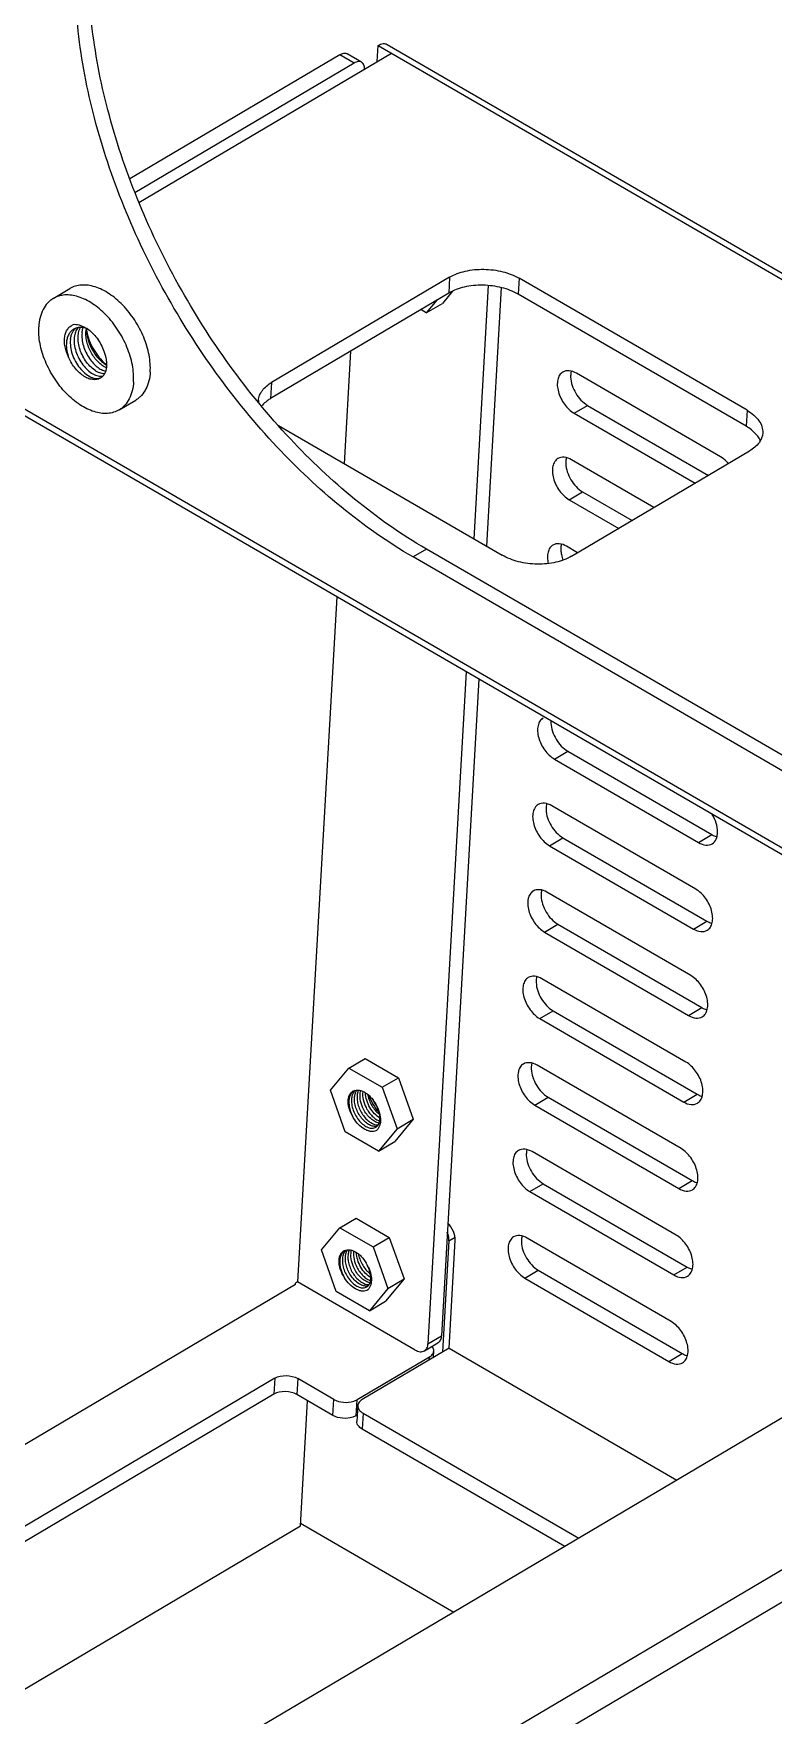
# Model space of a CAD drawing. Extents: x -425 to 6552, y -3049 to 3105.
# Drawn here: x 335.05 to 350.65, y -2076.38 to -2040.93 of the extents above; entities that cross this region are included whole.
import ezdxf

# ---------------------------------------------------------------- set-up
doc = ezdxf.new("R2010")
doc.units = 0
doc.layers.get('0').update_dxf_attribs({"linetype": 'CONTINUOUS'})

msp = doc.modelspace()

# ---------------------------------------------------------------- linework, layer by layer
at = {"color": 7, "linetype": 'CONTINUOUS'}
for p, q in [((341.504, -2041.375), (337.076, -2043.994)), ((337.269, -2044.489), (342.594, -2041.341)), ((341.808, -2041.551), (341.504, -2041.375)), ((341.965, -2041.533), (341.661, -2041.357)), ((342.296, -2041.517), (342.315, -2041.179)), ((342.315, -2041.179), (364.626, -2054.099)), ((342.504, -2041.157), (364.633, -2053.971)), ((341.808, -2041.551), (337.185, -2044.285)), ((343.803, -2046.401), (340.046, -2048.622)), ((343.822, -2046.064), (340.065, -2048.286)), ((343.884, -2046.358), (343.67, -2046.617)), ((343.822, -2046.064), (343.803, -2046.401)), ((344.636, -2046.241), (344.332, -2051.581)), ((344.906, -2046.284), (344.596, -2051.734)), ((345.286, -2046.087), (345.267, -2046.424)), ((350.094, -2048.872), (345.286, -2046.087)), ((343.329, -2046.819), (343.212, -2046.75)), ((343.553, -2046.549), (343.329, -2046.819)), ((343.329, -2046.819), (343.67, -2046.617)), ((350.075, -2049.208), (345.267, -2046.424)), ((332.356, -2047.394), (361.102, -2064.041)), ((360.974, -2064.116), (332.43, -2047.587)), ((341.734, -2047.624), (341.599, -2049.999)), ((349.533, -2049.85), (346.496, -2048.092)), ((340.065, -2048.286), (340.046, -2048.622)), ((346.448, -2048.933), (346.73, -2048.767)), ((346.73, -2048.767), (349.279, -2050.243)), ((350.094, -2048.872), (350.075, -2049.208)), ((340.209, -2049.194), (344.928, -2051.927)), ((346.448, -2048.933), (348.997, -2050.409)), ((346.392, -2051.95), (350.149, -2049.728)), ((348.131, -2050.922), (346.393, -2049.915)), ((346.345, -2050.757), (346.626, -2050.59)), ((346.626, -2050.59), (347.67, -2051.194)), ((346.345, -2050.757), (347.388, -2051.361)), ((343.331, -2051.797), (343.049, -2051.964)), ((356.462, -2059.731), (343.049, -2051.964)), ((356.744, -2059.565), (343.331, -2051.797)), ((346.521, -2051.873), (346.289, -2051.738)), ((341.439, -2052.804), (340.616, -2067.247)), ((344.172, -2054.386), (343.365, -2068.549)), ((344.436, -2054.539), (343.647, -2068.383)), ((346.033, -2056.226), (346.315, -2056.06)), ((346.033, -2056.226), (349.07, -2057.985)), ((346.315, -2056.06), (349.352, -2057.818)), ((349.014, -2058.967), (345.977, -2057.208)), ((345.929, -2058.05), (346.211, -2057.883)), ((345.929, -2058.05), (348.966, -2059.808)), ((346.211, -2057.883), (349.248, -2059.642)), ((349.07, -2057.985), (349.352, -2057.818)), ((348.91, -2060.79), (345.873, -2059.031)), ((345.825, -2059.873), (346.107, -2059.706)), ((345.825, -2059.873), (348.862, -2061.632)), ((346.107, -2059.706), (349.144, -2061.465)), ((348.966, -2059.808), (349.248, -2059.642)), ((348.806, -2062.613), (345.769, -2060.855)), ((345.721, -2061.696), (346.003, -2061.53)), ((346.003, -2061.53), (349.04, -2063.288)), ((348.862, -2061.632), (349.144, -2061.465)), ((345.721, -2061.696), (348.758, -2063.455)), ((364.204, -2062.207), (313.507, -2092.184)), ((348.702, -2064.437), (345.665, -2062.678)), ((345.617, -2063.52), (345.899, -2063.353)), ((345.899, -2063.353), (348.936, -2065.112)), ((348.758, -2063.455), (349.04, -2063.288)), ((316.006, -2093.906), (367.172, -2063.65)), ((345.617, -2063.52), (348.654, -2065.278)), ((316.572, -2094.252), (367.715, -2064.01)), ((348.598, -2066.26), (345.561, -2064.501)), ((345.513, -2065.343), (345.795, -2065.176)), ((345.795, -2065.176), (348.832, -2066.935)), ((348.654, -2065.278), (348.936, -2065.112)), ((345.513, -2065.343), (348.55, -2067.101)), ((343.807, -2066.383), (343.674, -2068.724)), ((343.807, -2066.383), (343.936, -2066.307)), ((343.809, -2068.644), (343.938, -2066.372)), ((348.494, -2068.083), (345.457, -2066.325)), ((348.55, -2067.101), (348.832, -2066.935)), ((340.567, -2067.303), (307.622, -2086.784)), ((343.096, -2068.683), (340.616, -2067.247)), ((345.41, -2067.166), (345.691, -2067)), ((345.41, -2067.166), (348.446, -2068.925)), ((345.691, -2067), (348.728, -2068.758)), ((343.365, -2068.549), (343.647, -2068.383)), ((343.809, -2068.644), (341.977, -2069.727)), ((343.288, -2068.7), (343.57, -2068.534)), ((343.479, -2068.84), (343.486, -2068.703)), ((343.809, -2068.644), (348.613, -2071.426)), ((343.394, -2068.83), (341.868, -2069.733)), ((343.391, -2068.892), (343.394, -2068.83)), ((348.446, -2068.925), (348.728, -2068.758)), ((340.133, -2069.278), (330.031, -2075.251)), ((340.133, -2069.278), (340.114, -2069.614)), ((340.621, -2069.285), (340.602, -2069.622)), ((341.38, -2069.725), (340.621, -2069.285)), ((340.114, -2069.614), (330.012, -2075.588)), ((341.361, -2070.062), (340.602, -2069.622)), ((340.675, -2072.39), (340.825, -2069.751)), ((341.361, -2070.062), (341.38, -2069.725)), ((341.849, -2070.069), (341.868, -2069.733)), ((341.874, -2070.055), (341.849, -2070.069)), ((341.885, -2069.854), (341.866, -2070.191)), ((341.996, -2070.013), (341.977, -2070.349)), ((341.996, -2070.013), (346.546, -2072.648)), ((346.249, -2072.824), (341.977, -2070.349)), ((312.023, -2089.332), (340.675, -2072.39)), ((340.678, -2072.336), (343.909, -2074.207))]:
    msp.add_line(p, q, dxfattribs=at)
at = {"color": 4, "linetype": 'CONTINUOUS'}
for p, q in [((335.461, -2046.514), (335.813, -2046.305)), ((336.85, -2048.864), (337.202, -2048.656)), ((341.698, -2062.738), (342.038, -2062.537)), ((342.038, -2062.537), (342.74, -2062.943)), ((341.309, -2063.208), (341.698, -2062.738)), ((341.698, -2062.738), (342.399, -2063.144)), ((342.399, -2063.144), (342.74, -2062.943)), ((342.74, -2062.943), (343.052, -2063.819)), ((341.621, -2064.084), (341.309, -2063.208)), ((342.399, -2063.144), (342.712, -2064.02)), ((342.322, -2064.49), (341.621, -2064.084)), ((342.712, -2064.02), (342.322, -2064.49)), ((343.052, -2063.819), (342.663, -2064.289)), ((342.712, -2064.02), (343.052, -2063.819)), ((342.322, -2064.49), (342.663, -2064.289)), ((341.506, -2066.104), (341.847, -2065.903)), ((341.847, -2065.903), (342.548, -2066.309)), ((341.117, -2066.574), (341.506, -2066.104)), ((341.506, -2066.104), (342.207, -2066.51)), ((341.429, -2067.45), (341.117, -2066.574)), ((342.207, -2066.51), (342.548, -2066.309)), ((342.207, -2066.51), (342.52, -2067.386)), ((342.548, -2066.309), (342.86, -2067.185)), ((340.567, -2067.303), (340.569, -2067.275)), ((340.616, -2067.247), (340.569, -2067.275)), ((342.86, -2067.185), (342.471, -2067.655)), ((342.52, -2067.386), (342.86, -2067.185)), ((342.131, -2067.856), (341.429, -2067.45)), ((342.52, -2067.386), (342.131, -2067.856)), ((342.131, -2067.856), (342.471, -2067.655))]:
    msp.add_line(p, q, dxfattribs=at)
for centre, radius, start, end in [((336.024, -2047.39), 0.263, 110.0638, 120.5666), ((336.663, -2047.243), 0.515, 169.1107, 173.8375), ((336.814, -2047.161), 0.654, 178.7516, 180.16), ((337.106, -2047.035), 0.954, 187.687, 190.6262), ((336.855, -2047.16), 0.695, 180.1727, 184.2545), ((336.393, -2048.009), 0.191, 288.4062, 294.7977), ((336.341, -2048.003), 0.222, 300.6041, 306.2494), ((336.879, -2047.405), 0.591, 236.9712, 240.3036), ((337.218, -2047.133), 1.004, 229.2838, 231.0319), ((341.868, -2063.374), 0.17, 114.75, 120.5872), ((341.915, -2063.381), 0.2, 126.1047, 130.9152), ((342.385, -2063.284), 0.4, 171.9934, 174.0106), ((343.273, -2062.867), 1.201, 206.4073, 207.1846), ((343.279, -2062.864), 1.207, 207.1744, 215.185), ((342.677, -2063.263), 0.56, 228.6462, 233.5365), ((342.685, -2063.296), 0.541, 225.7092, 231.0614), ((341.676, -2066.74), 0.17, 114.75, 120.5872), ((341.723, -2066.747), 0.2, 126.1047, 130.9152), ((342.193, -2066.65), 0.4, 171.9934, 174.0106), ((342.485, -2066.629), 0.56, 228.6462, 233.5365), ((342.493, -2066.662), 0.541, 225.7092, 231.0614)]:
    msp.add_arc(centre, radius, start, end, dxfattribs=at)
at = {"color": 7, "linetype": 'CONTINUOUS'}
for centre, radius, start, end in [((340.144, -2048.686), 0.355, 176.784, 182.9923), ((340.452, -2049.312), 0.8, 120.5211, 126.5921), ((346.446, -2055.446), 0.488, 177.0489, 182.1054)]:
    msp.add_arc(centre, radius, start, end, dxfattribs=at)
for points, knots in [([(343.049, -2051.964), (341.984, -2051.347), (339.984, -2049.668), (338.075, -2047.011), (336.919, -2044.602), (336.298, -2042.751), (335.948, -2040.929), (335.904, -2039.727), (335.936, -2039.152)], [0, 0, 0, 0, 0.241646, 0.504562, 0.636771, 0.76516, 0.886947, 1, 1, 1, 1]), ([(343.331, -2051.797), (342.266, -2051.181), (340.266, -2049.501), (338.356, -2046.844), (337.201, -2044.436), (336.58, -2042.584), (336.23, -2040.762), (336.185, -2039.561), (336.218, -2038.986)], [0, 0, 0, 0, 0.241646, 0.504562, 0.636771, 0.76516, 0.886947, 1, 1, 1, 1]), ([(341.504, -2041.375), (341.53, -2041.36), (341.582, -2041.337), (341.64, -2041.345), (341.661, -2041.357)], [0, 0, 0, 0, 0.557656, 1, 1, 1, 1]), ([(342.315, -2041.179), (342.347, -2041.161), (342.409, -2041.133), (342.479, -2041.143), (342.504, -2041.157)], [0, 0, 0, 0, 0.557656, 1, 1, 1, 1]), ([(341.965, -2041.533), (341.944, -2041.521), (341.886, -2041.513), (341.834, -2041.536), (341.808, -2041.551)], [0, 0, 0, 0, 0.442344, 1, 1, 1, 1]), ([(342.027, -2041.676), (342.027, -2041.646), (342.021, -2041.591), (341.986, -2041.545), (341.965, -2041.533)], [0, 0, 0, 0, 0.557007, 1, 1, 1, 1]), ([(343.822, -2046.064), (343.923, -2046.005), (344.161, -2045.92), (344.545, -2045.884), (344.934, -2045.933), (345.179, -2046.026), (345.286, -2046.087)], [0, 0, 0, 0, 0.231008, 0.491178, 0.756152, 1, 1, 1, 1]), ([(345.267, -2046.424), (345.16, -2046.362), (344.915, -2046.27), (344.526, -2046.221), (344.142, -2046.256), (343.904, -2046.341), (343.803, -2046.401)], [0, 0, 0, 0, 0.243848, 0.508822, 0.768992, 1, 1, 1, 1]), ([(346.209, -2048.066), (346.182, -2048.082), (346.133, -2048.13), (346.095, -2048.232), (346.088, -2048.353), (346.121, -2048.534), (346.228, -2048.749), (346.368, -2048.887), (346.448, -2048.933)], [0, 0, 0, 0, 0.090977, 0.192642, 0.310053, 0.442358, 0.729305, 1, 1, 1, 1]), ([(346.496, -2048.092), (346.449, -2048.064), (346.353, -2048.026), (346.248, -2048.043), (346.209, -2048.066)], [0, 0, 0, 0, 0.547175, 1, 1, 1, 1]), ([(346.387, -2048.047), (346.384, -2048.056), (346.375, -2048.097), (346.373, -2048.139), (346.374, -2048.171)], [0, 0, 0, 0, 0.23655, 1, 1, 1, 1]), ([(346.374, -2048.171), (346.378, -2048.29), (346.461, -2048.523), (346.628, -2048.707), (346.73, -2048.767)], [0, 0, 0, 0, 0.500898, 1, 1, 1, 1]), ([(339.789, -2048.667), (339.791, -2048.628), (339.803, -2048.576), (339.825, -2048.528), (339.831, -2048.516)], [0, 0, 0, 0, 0.742784, 1, 1, 1, 1]), ([(339.831, -2048.516), (339.843, -2048.494), (339.902, -2048.401), (339.992, -2048.329), (340.065, -2048.286)], [0, 0, 0, 0, 0.228161, 1, 1, 1, 1]), ([(339.975, -2048.669), (339.964, -2048.678), (339.92, -2048.713), (339.881, -2048.752), (339.856, -2048.785)], [0, 0, 0, 0, 0.262402, 1, 1, 1, 1]), ([(350.094, -2048.872), (350.145, -2048.902), (350.238, -2048.966), (350.348, -2049.083), (350.415, -2049.212), (350.427, -2049.304), (350.425, -2049.347)], [0, 0, 0, 0, 0.292667, 0.553482, 0.785376, 1, 1, 1, 1]), ([(350.218, -2049.31), (350.208, -2049.301), (350.162, -2049.263), (350.113, -2049.231), (350.075, -2049.208)], [0, 0, 0, 0, 0.240496, 1, 1, 1, 1]), ([(350.425, -2049.347), (350.421, -2049.421), (350.355, -2049.58), (350.224, -2049.683), (350.149, -2049.728)], [0, 0, 0, 0, 0.456126, 1, 1, 1, 1]), ([(350.374, -2049.514), (350.366, -2049.496), (350.327, -2049.419), (350.268, -2049.353), (350.218, -2049.31)], [0, 0, 0, 0, 0.232329, 1, 1, 1, 1]), ([(346.105, -2049.89), (346.078, -2049.905), (346.029, -2049.954), (345.991, -2050.055), (345.984, -2050.176), (346.017, -2050.358), (346.124, -2050.573), (346.265, -2050.71), (346.345, -2050.757)], [0, 0, 0, 0, 0.090977, 0.192642, 0.310053, 0.442358, 0.729305, 1, 1, 1, 1]), ([(346.393, -2049.915), (346.345, -2049.888), (346.25, -2049.849), (346.144, -2049.867), (346.105, -2049.89)], [0, 0, 0, 0, 0.547175, 1, 1, 1, 1]), ([(346.283, -2049.87), (346.281, -2049.88), (346.271, -2049.92), (346.269, -2049.963), (346.27, -2049.994)], [0, 0, 0, 0, 0.23655, 1, 1, 1, 1]), ([(349.7, -2049.993), (349.688, -2049.978), (349.638, -2049.924), (349.58, -2049.878), (349.533, -2049.85)], [0, 0, 0, 0, 0.26312, 1, 1, 1, 1]), ([(346.27, -2049.994), (346.275, -2050.113), (346.357, -2050.347), (346.524, -2050.531), (346.626, -2050.59)], [0, 0, 0, 0, 0.500898, 1, 1, 1, 1]), ([(346.001, -2051.713), (345.975, -2051.728), (345.929, -2051.773), (345.89, -2051.868), (345.88, -2051.981), (345.891, -2052.062), (345.901, -2052.103)], [0, 0, 0, 0, 0.207731, 0.438008, 0.7023, 1, 1, 1, 1]), ([(346.289, -2051.738), (346.241, -2051.711), (346.146, -2051.672), (346.04, -2051.69), (346.001, -2051.713)], [0, 0, 0, 0, 0.547175, 1, 1, 1, 1]), ([(346.179, -2051.693), (346.177, -2051.703), (346.168, -2051.744), (346.165, -2051.786), (346.166, -2051.818)], [0, 0, 0, 0, 0.23655, 1, 1, 1, 1]), ([(346.392, -2051.95), (346.291, -2052.009), (346.053, -2052.094), (345.669, -2052.13), (345.28, -2052.081), (345.035, -2051.988), (344.928, -2051.927)], [0, 0, 0, 0, 0.231008, 0.491178, 0.756152, 1, 1, 1, 1]), ([(345.793, -2055.359), (345.766, -2055.375), (345.718, -2055.424), (345.679, -2055.525), (345.673, -2055.646), (345.705, -2055.828), (345.813, -2056.042), (345.953, -2056.18), (346.033, -2056.226)], [0, 0, 0, 0, 0.090977, 0.192642, 0.310053, 0.442358, 0.729305, 1, 1, 1, 1]), ([(345.959, -2055.464), (345.963, -2055.583), (346.046, -2055.817), (346.212, -2056), (346.315, -2056.06)], [0, 0, 0, 0, 0.500898, 1, 1, 1, 1]), ([(345.689, -2057.183), (345.662, -2057.199), (345.614, -2057.247), (345.575, -2057.348), (345.569, -2057.469), (345.601, -2057.651), (345.709, -2057.866), (345.849, -2058.003), (345.929, -2058.05)], [0, 0, 0, 0, 0.090977, 0.192642, 0.310053, 0.442358, 0.729305, 1, 1, 1, 1]), ([(345.977, -2057.208), (345.93, -2057.181), (345.834, -2057.142), (345.728, -2057.16), (345.689, -2057.183)], [0, 0, 0, 0, 0.547175, 1, 1, 1, 1]), ([(345.868, -2057.163), (345.865, -2057.173), (345.856, -2057.214), (345.854, -2057.256), (345.855, -2057.288)], [0, 0, 0, 0, 0.23655, 1, 1, 1, 1]), ([(345.855, -2057.288), (345.859, -2057.406), (345.942, -2057.64), (346.108, -2057.824), (346.211, -2057.883)], [0, 0, 0, 0, 0.500898, 1, 1, 1, 1]), ([(349.358, -2058.011), (349.395, -2057.988), (349.459, -2057.909), (349.483, -2057.749), (349.451, -2057.568), (349.396, -2057.449), (349.361, -2057.391)], [0, 0, 0, 0, 0.192799, 0.423511, 0.698541, 1, 1, 1, 1]), ([(349.07, -2057.985), (349.117, -2058.012), (349.213, -2058.051), (349.319, -2058.033), (349.358, -2058.011)], [0, 0, 0, 0, 0.547175, 1, 1, 1, 1]), ([(349.352, -2057.818), (349.361, -2057.824), (349.395, -2057.842), (349.433, -2057.857), (349.461, -2057.864)], [0, 0, 0, 0, 0.262756, 1, 1, 1, 1]), ([(345.585, -2059.006), (345.558, -2059.022), (345.51, -2059.07), (345.472, -2059.171), (345.465, -2059.292), (345.497, -2059.474), (345.605, -2059.689), (345.745, -2059.827), (345.825, -2059.873)], [0, 0, 0, 0, 0.090977, 0.192642, 0.310053, 0.442358, 0.729305, 1, 1, 1, 1]), ([(345.873, -2059.031), (345.826, -2059.004), (345.73, -2058.965), (345.624, -2058.983), (345.585, -2059.006)], [0, 0, 0, 0, 0.547175, 1, 1, 1, 1]), ([(345.764, -2058.987), (345.761, -2058.996), (345.752, -2059.037), (345.75, -2059.079), (345.751, -2059.111)], [0, 0, 0, 0, 0.23655, 1, 1, 1, 1]), ([(345.751, -2059.111), (345.755, -2059.23), (345.838, -2059.463), (346.004, -2059.647), (346.107, -2059.706)], [0, 0, 0, 0, 0.500898, 1, 1, 1, 1]), ([(349.254, -2059.834), (349.28, -2059.818), (349.329, -2059.77), (349.367, -2059.669), (349.374, -2059.547), (349.341, -2059.366), (349.234, -2059.151), (349.094, -2059.013), (349.014, -2058.967)], [0, 0, 0, 0, 0.090977, 0.192642, 0.310053, 0.442358, 0.729305, 1, 1, 1, 1]), ([(348.966, -2059.808), (349.013, -2059.836), (349.109, -2059.875), (349.215, -2059.857), (349.254, -2059.834)], [0, 0, 0, 0, 0.547175, 1, 1, 1, 1]), ([(349.248, -2059.642), (349.257, -2059.647), (349.291, -2059.666), (349.329, -2059.68), (349.357, -2059.687)], [0, 0, 0, 0, 0.262756, 1, 1, 1, 1]), ([(345.481, -2060.829), (345.455, -2060.845), (345.406, -2060.893), (345.368, -2060.995), (345.361, -2061.116), (345.394, -2061.297), (345.501, -2061.512), (345.641, -2061.65), (345.721, -2061.696)], [0, 0, 0, 0, 0.090977, 0.192642, 0.310053, 0.442358, 0.729305, 1, 1, 1, 1]), ([(345.769, -2060.855), (345.722, -2060.827), (345.626, -2060.789), (345.52, -2060.806), (345.481, -2060.829)], [0, 0, 0, 0, 0.547175, 1, 1, 1, 1]), ([(345.66, -2060.81), (345.657, -2060.819), (345.648, -2060.86), (345.646, -2060.902), (345.647, -2060.934)], [0, 0, 0, 0, 0.23655, 1, 1, 1, 1]), ([(345.647, -2060.934), (345.651, -2061.053), (345.734, -2061.286), (345.9, -2061.47), (346.003, -2061.53)], [0, 0, 0, 0, 0.500898, 1, 1, 1, 1]), ([(349.15, -2061.657), (349.177, -2061.641), (349.225, -2061.593), (349.263, -2061.492), (349.27, -2061.371), (349.238, -2061.189), (349.13, -2060.974), (348.99, -2060.836), (348.91, -2060.79)], [0, 0, 0, 0, 0.090977, 0.192642, 0.310053, 0.442358, 0.729305, 1, 1, 1, 1]), ([(348.862, -2061.632), (348.909, -2061.659), (349.005, -2061.698), (349.111, -2061.68), (349.15, -2061.657)], [0, 0, 0, 0, 0.547175, 1, 1, 1, 1]), ([(349.144, -2061.465), (349.153, -2061.47), (349.188, -2061.489), (349.225, -2061.503), (349.253, -2061.51)], [0, 0, 0, 0, 0.262756, 1, 1, 1, 1]), ([(345.377, -2062.653), (345.351, -2062.668), (345.302, -2062.717), (345.264, -2062.818), (345.257, -2062.939), (345.29, -2063.121), (345.397, -2063.336), (345.537, -2063.473), (345.617, -2063.52)], [0, 0, 0, 0, 0.090977, 0.192642, 0.310053, 0.442358, 0.729305, 1, 1, 1, 1]), ([(345.665, -2062.678), (345.618, -2062.651), (345.522, -2062.612), (345.416, -2062.63), (345.377, -2062.653)], [0, 0, 0, 0, 0.547175, 1, 1, 1, 1]), ([(345.556, -2062.633), (345.553, -2062.643), (345.544, -2062.683), (345.542, -2062.726), (345.543, -2062.757)], [0, 0, 0, 0, 0.23655, 1, 1, 1, 1]), ([(349.046, -2063.48), (349.073, -2063.465), (349.121, -2063.416), (349.16, -2063.315), (349.166, -2063.194), (349.134, -2063.012), (349.026, -2062.797), (348.886, -2062.66), (348.806, -2062.613)], [0, 0, 0, 0, 0.090977, 0.192642, 0.310053, 0.442358, 0.729305, 1, 1, 1, 1]), ([(345.543, -2062.757), (345.547, -2062.876), (345.63, -2063.11), (345.796, -2063.294), (345.899, -2063.353)], [0, 0, 0, 0, 0.500898, 1, 1, 1, 1]), ([(349.04, -2063.288), (349.049, -2063.293), (349.084, -2063.312), (349.121, -2063.327), (349.149, -2063.334)], [0, 0, 0, 0, 0.262756, 1, 1, 1, 1]), ([(348.758, -2063.455), (348.805, -2063.482), (348.901, -2063.521), (349.007, -2063.503), (349.046, -2063.48)], [0, 0, 0, 0, 0.547175, 1, 1, 1, 1]), ([(345.274, -2064.476), (345.247, -2064.492), (345.198, -2064.54), (345.16, -2064.641), (345.153, -2064.762), (345.186, -2064.944), (345.293, -2065.159), (345.433, -2065.297), (345.513, -2065.343)], [0, 0, 0, 0, 0.090977, 0.192642, 0.310053, 0.442358, 0.729305, 1, 1, 1, 1]), ([(345.561, -2064.501), (345.514, -2064.474), (345.418, -2064.435), (345.312, -2064.453), (345.274, -2064.476)], [0, 0, 0, 0, 0.547175, 1, 1, 1, 1]), ([(345.452, -2064.456), (345.449, -2064.466), (345.44, -2064.507), (345.438, -2064.549), (345.439, -2064.581)], [0, 0, 0, 0, 0.23655, 1, 1, 1, 1]), ([(348.942, -2065.304), (348.969, -2065.288), (349.017, -2065.24), (349.056, -2065.138), (349.062, -2065.017), (349.03, -2064.836), (348.922, -2064.621), (348.782, -2064.483), (348.702, -2064.437)], [0, 0, 0, 0, 0.090977, 0.192642, 0.310053, 0.442358, 0.729305, 1, 1, 1, 1]), ([(345.439, -2064.581), (345.443, -2064.7), (345.526, -2064.933), (345.693, -2065.117), (345.795, -2065.176)], [0, 0, 0, 0, 0.500898, 1, 1, 1, 1]), ([(348.936, -2065.112), (348.945, -2065.117), (348.98, -2065.135), (349.017, -2065.15), (349.045, -2065.157)], [0, 0, 0, 0, 0.262756, 1, 1, 1, 1]), ([(348.654, -2065.278), (348.701, -2065.306), (348.797, -2065.344), (348.903, -2065.327), (348.942, -2065.304)], [0, 0, 0, 0, 0.547175, 1, 1, 1, 1]), ([(343.807, -2066.383), (343.808, -2066.369), (343.807, -2066.306), (343.79, -2066.243), (343.772, -2066.199)], [0, 0, 0, 0, 0.23082, 1, 1, 1, 1]), ([(343.938, -2066.372), (343.942, -2066.308), (343.909, -2066.171), (343.832, -2066.057), (343.782, -2066.008)], [0, 0, 0, 0, 0.480011, 1, 1, 1, 1]), ([(348.838, -2067.127), (348.865, -2067.111), (348.913, -2067.063), (348.952, -2066.962), (348.959, -2066.84), (348.926, -2066.659), (348.818, -2066.444), (348.678, -2066.306), (348.598, -2066.26)], [0, 0, 0, 0, 0.090977, 0.192642, 0.310053, 0.442358, 0.729305, 1, 1, 1, 1]), ([(345.17, -2066.299), (345.143, -2066.315), (345.094, -2066.363), (345.056, -2066.464), (345.049, -2066.586), (345.082, -2066.767), (345.189, -2066.982), (345.33, -2067.12), (345.41, -2067.166)], [0, 0, 0, 0, 0.090977, 0.192642, 0.310053, 0.442358, 0.729305, 1, 1, 1, 1]), ([(345.457, -2066.325), (345.41, -2066.297), (345.315, -2066.258), (345.209, -2066.276), (345.17, -2066.299)], [0, 0, 0, 0, 0.547175, 1, 1, 1, 1]), ([(345.348, -2066.28), (345.345, -2066.289), (345.336, -2066.33), (345.334, -2066.372), (345.335, -2066.404)], [0, 0, 0, 0, 0.23655, 1, 1, 1, 1]), ([(345.335, -2066.404), (345.339, -2066.523), (345.422, -2066.756), (345.589, -2066.94), (345.691, -2067)], [0, 0, 0, 0, 0.500898, 1, 1, 1, 1]), ([(348.832, -2066.935), (348.841, -2066.94), (348.876, -2066.959), (348.913, -2066.973), (348.941, -2066.98)], [0, 0, 0, 0, 0.262756, 1, 1, 1, 1]), ([(348.55, -2067.101), (348.598, -2067.129), (348.693, -2067.168), (348.799, -2067.15), (348.838, -2067.127)], [0, 0, 0, 0, 0.547175, 1, 1, 1, 1]), ([(343.647, -2068.383), (343.645, -2068.414), (343.633, -2068.473), (343.593, -2068.52), (343.57, -2068.534)], [0, 0, 0, 0, 0.54048, 1, 1, 1, 1]), ([(348.734, -2068.95), (348.761, -2068.934), (348.81, -2068.886), (348.848, -2068.785), (348.855, -2068.664), (348.822, -2068.482), (348.714, -2068.267), (348.574, -2068.13), (348.494, -2068.083)], [0, 0, 0, 0, 0.090977, 0.192642, 0.310053, 0.442358, 0.729305, 1, 1, 1, 1]), ([(343.096, -2068.683), (343.128, -2068.702), (343.191, -2068.728), (343.262, -2068.716), (343.288, -2068.7)], [0, 0, 0, 0, 0.547171, 1, 1, 1, 1]), ([(343.288, -2068.7), (343.311, -2068.687), (343.351, -2068.64), (343.363, -2068.581), (343.365, -2068.549)], [0, 0, 0, 0, 0.45952, 1, 1, 1, 1]), ([(343.394, -2068.83), (343.42, -2068.815), (343.463, -2068.781), (343.485, -2068.728), (343.486, -2068.703)], [0, 0, 0, 0, 0.543684, 1, 1, 1, 1]), ([(343.486, -2068.703), (343.487, -2068.696), (343.485, -2068.663), (343.47, -2068.631), (343.455, -2068.611)], [0, 0, 0, 0, 0.237681, 1, 1, 1, 1]), ([(348.446, -2068.925), (348.494, -2068.952), (348.589, -2068.991), (348.695, -2068.973), (348.734, -2068.95)], [0, 0, 0, 0, 0.547175, 1, 1, 1, 1]), ([(348.728, -2068.758), (348.737, -2068.763), (348.772, -2068.782), (348.809, -2068.796), (348.837, -2068.803)], [0, 0, 0, 0, 0.262756, 1, 1, 1, 1]), ([(340.133, -2069.278), (340.204, -2069.236), (340.377, -2069.206), (340.547, -2069.243), (340.621, -2069.285)], [0, 0, 0, 0, 0.490875, 1, 1, 1, 1]), ([(340.602, -2069.622), (340.528, -2069.579), (340.358, -2069.542), (340.185, -2069.573), (340.114, -2069.614)], [0, 0, 0, 0, 0.509125, 1, 1, 1, 1]), ([(341.38, -2069.725), (341.441, -2069.76), (341.583, -2069.798), (341.729, -2069.786), (341.798, -2069.764)], [0, 0, 0, 0, 0.493331, 1, 1, 1, 1]), ([(341.977, -2069.727), (341.952, -2069.742), (341.909, -2069.777), (341.887, -2069.83), (341.885, -2069.854)], [0, 0, 0, 0, 0.543684, 1, 1, 1, 1]), ([(341.779, -2070.101), (341.71, -2070.123), (341.564, -2070.135), (341.422, -2070.097), (341.361, -2070.062)], [0, 0, 0, 0, 0.506669, 1, 1, 1, 1]), ([(341.885, -2069.854), (341.884, -2069.884), (341.909, -2069.952), (341.964, -2069.994), (341.996, -2070.013)], [0, 0, 0, 0, 0.444432, 1, 1, 1, 1]), ([(341.977, -2070.349), (341.944, -2070.331), (341.89, -2070.289), (341.865, -2070.221), (341.866, -2070.191)], [0, 0, 0, 0, 0.555568, 1, 1, 1, 1])]:
    msp.add_open_spline(points, degree=3, knots=knots, dxfattribs=at)
at = {"color": 4, "linetype": 'CONTINUOUS'}
for points, knots in [([(337.507, -2048.059), (337.51, -2048.002), (337.509, -2047.883), (337.484, -2047.702), (337.438, -2047.517), (337.348, -2047.266), (337.19, -2046.967), (336.982, -2046.703), (336.792, -2046.525), (336.646, -2046.415), (336.496, -2046.328), (336.347, -2046.267), (336.2, -2046.233), (336.059, -2046.227), (335.928, -2046.25), (335.849, -2046.284), (335.813, -2046.305)], [0, 0, 0, 0, 0.061254, 0.126328, 0.194631, 0.265379, 0.410317, 0.553361, 0.621836, 0.687124, 0.74862, 0.805972, 0.859159, 0.908576, 0.955086, 1, 1, 1, 1]), ([(335.461, -2046.514), (335.438, -2046.527), (335.395, -2046.557), (335.317, -2046.631), (335.238, -2046.749), (335.177, -2046.92), (335.159, -2047.045), (335.156, -2047.11)], [0, 0, 0, 0, 0.111687, 0.22493, 0.46112, 0.717994, 1, 1, 1, 1]), ([(337.155, -2048.268), (337.158, -2048.21), (337.157, -2048.092), (337.132, -2047.911), (337.085, -2047.725), (336.995, -2047.474), (336.837, -2047.175), (336.629, -2046.911), (336.44, -2046.734), (336.294, -2046.623), (336.144, -2046.537), (335.994, -2046.475), (335.848, -2046.441), (335.707, -2046.435), (335.576, -2046.458), (335.497, -2046.492), (335.461, -2046.514)], [0, 0, 0, 0, 0.061254, 0.126328, 0.194631, 0.265379, 0.410317, 0.553361, 0.621836, 0.687124, 0.74862, 0.805972, 0.859159, 0.908576, 0.955086, 1, 1, 1, 1]), ([(336.85, -2048.864), (336.814, -2048.885), (336.735, -2048.92), (336.603, -2048.942), (336.463, -2048.936), (336.316, -2048.902), (336.167, -2048.841), (336.017, -2048.754), (335.871, -2048.644), (335.681, -2048.466), (335.473, -2048.202), (335.315, -2047.903), (335.225, -2047.653), (335.179, -2047.467), (335.154, -2047.286), (335.152, -2047.167), (335.156, -2047.11)], [0, 0, 0, 0, 0.044914, 0.091424, 0.140841, 0.194028, 0.25138, 0.312876, 0.378164, 0.446639, 0.589683, 0.734621, 0.805369, 0.873672, 0.938746, 1, 1, 1, 1]), ([(335.777, -2047.732), (335.76, -2047.695), (335.73, -2047.621), (335.703, -2047.508), (335.694, -2047.4), (335.703, -2047.301), (335.73, -2047.213), (335.774, -2047.141), (335.833, -2047.088), (335.881, -2047.066), (335.905, -2047.059)], [0, 0, 0, 0, 0.157954, 0.308637, 0.449049, 0.577491, 0.693934, 0.800321, 0.900581, 1, 1, 1, 1]), ([(335.905, -2047.059), (335.95, -2047.059), (336.019, -2047.072), (336.107, -2047.11), (336.151, -2047.136), (336.173, -2047.15)], [0, 0, 0, 0, 0.465181, 0.723904, 1, 1, 1, 1]), ([(335.74, -2047.431), (335.735, -2047.479), (335.737, -2047.582), (335.76, -2047.682), (335.777, -2047.732)], [0, 0, 0, 0, 0.479841, 1, 1, 1, 1]), ([(335.89, -2047.163), (335.87, -2047.175), (335.83, -2047.207), (335.785, -2047.27), (335.754, -2047.346), (335.743, -2047.402), (335.74, -2047.431)], [0, 0, 0, 0, 0.228689, 0.467217, 0.723015, 1, 1, 1, 1]), ([(335.823, -2047.382), (335.818, -2047.431), (335.82, -2047.535), (335.857, -2047.691), (335.923, -2047.842), (336.013, -2047.978), (336.119, -2048.089), (336.217, -2048.156), (336.296, -2048.188), (336.351, -2048.201), (336.404, -2048.202), (336.438, -2048.196), (336.453, -2048.19)], [0, 0, 0, 0, 0.128982, 0.268874, 0.413886, 0.556935, 0.690961, 0.810266, 0.863532, 0.912492, 0.957657, 1, 1, 1, 1]), ([(335.823, -2047.382), (335.826, -2047.357), (335.834, -2047.31), (335.857, -2047.245), (335.89, -2047.188), (335.918, -2047.156), (335.934, -2047.142)], [0, 0, 0, 0, 0.273831, 0.530102, 0.770786, 1, 1, 1, 1]), ([(335.904, -2047.334), (335.899, -2047.381), (335.901, -2047.482), (335.935, -2047.632), (335.997, -2047.779), (336.081, -2047.913), (336.182, -2048.024), (336.276, -2048.094), (336.353, -2048.131), (336.407, -2048.148), (336.459, -2048.154), (336.493, -2048.152), (336.509, -2048.149)], [0, 0, 0, 0, 0.127295, 0.265168, 0.408364, 0.550393, 0.684663, 0.805639, 0.860139, 0.91044, 0.956832, 1, 1, 1, 1]), ([(335.982, -2047.13), (335.96, -2047.157), (335.924, -2047.223), (335.908, -2047.295), (335.904, -2047.334)], [0, 0, 0, 0, 0.474102, 1, 1, 1, 1]), ([(336.173, -2047.15), (336.132, -2047.136), (336.07, -2047.122), (335.989, -2047.126), (335.952, -2047.136), (335.934, -2047.142)], [0, 0, 0, 0, 0.526136, 0.768146, 1, 1, 1, 1]), ([(336.143, -2047.826), (336.115, -2047.785), (336.065, -2047.699), (336.012, -2047.561), (335.984, -2047.421), (335.982, -2047.329), (335.987, -2047.285)], [0, 0, 0, 0, 0.260192, 0.519898, 0.769149, 1, 1, 1, 1]), ([(335.987, -2047.285), (335.989, -2047.27), (335.997, -2047.215), (336.015, -2047.161), (336.035, -2047.125)], [0, 0, 0, 0, 0.265416, 1, 1, 1, 1]), ([(336.069, -2047.237), (336.064, -2047.28), (336.065, -2047.373), (336.094, -2047.513), (336.147, -2047.651), (336.196, -2047.737), (336.224, -2047.778)], [0, 0, 0, 0, 0.230851, 0.480102, 0.739808, 1, 1, 1, 1]), ([(336.069, -2047.237), (336.07, -2047.227), (336.074, -2047.191), (336.083, -2047.155), (336.093, -2047.13)], [0, 0, 0, 0, 0.259441, 1, 1, 1, 1]), ([(336.582, -2047.976), (336.551, -2047.962), (336.489, -2047.925), (336.404, -2047.852), (336.326, -2047.76), (336.258, -2047.655), (336.204, -2047.54), (336.166, -2047.421), (336.147, -2047.303), (336.148, -2047.225), (336.152, -2047.187)], [0, 0, 0, 0, 0.10733, 0.226107, 0.353832, 0.487093, 0.622016, 0.754697, 0.881599, 1, 1, 1, 1]), ([(336.162, -2047.212), (336.167, -2047.279), (336.196, -2047.415), (336.281, -2047.607), (336.383, -2047.75), (336.479, -2047.844), (336.531, -2047.883), (336.557, -2047.9)], [0, 0, 0, 0, 0.246188, 0.506735, 0.763898, 0.885635, 1, 1, 1, 1]), ([(336.168, -2047.211), (336.18, -2047.275), (336.217, -2047.404), (336.304, -2047.586), (336.42, -2047.754), (336.513, -2047.851), (336.563, -2047.894)], [0, 0, 0, 0, 0.243852, 0.498754, 0.754304, 1, 1, 1, 1]), ([(336.173, -2047.15), (336.212, -2047.177), (336.289, -2047.239), (336.388, -2047.353), (336.47, -2047.484), (336.511, -2047.579), (336.527, -2047.628)], [0, 0, 0, 0, 0.235789, 0.487143, 0.745357, 1, 1, 1, 1]), ([(336.454, -2048.195), (336.442, -2048.202), (336.417, -2048.214), (336.361, -2048.228), (336.281, -2048.227), (336.183, -2048.198), (336.085, -2048.142), (335.99, -2048.064), (335.904, -2047.966), (335.831, -2047.855), (335.793, -2047.774), (335.777, -2047.732)], [0, 0, 0, 0, 0.045642, 0.092252, 0.191343, 0.30221, 0.426082, 0.56152, 0.705281, 0.853032, 1, 1, 1, 1]), ([(336.541, -2048.104), (336.507, -2048.103), (336.454, -2048.09), (336.387, -2048.059), (336.316, -2048.015), (336.229, -2047.939), (336.171, -2047.867), (336.143, -2047.826)], [0, 0, 0, 0, 0.203818, 0.318305, 0.441116, 0.709017, 1, 1, 1, 1]), ([(336.224, -2047.778), (336.248, -2047.813), (336.298, -2047.876), (336.383, -2047.957), (336.472, -2048.015), (336.535, -2048.04), (336.566, -2048.048)], [0, 0, 0, 0, 0.282344, 0.546816, 0.787125, 1, 1, 1, 1]), ([(336.527, -2047.628), (336.549, -2047.683), (336.575, -2047.767), (336.588, -2047.879), (336.586, -2047.956), (336.574, -2048.027), (336.551, -2048.09), (336.518, -2048.143), (336.488, -2048.171), (336.473, -2048.182)], [0, 0, 0, 0, 0.298528, 0.437455, 0.567398, 0.687731, 0.798771, 0.90197, 1, 1, 1, 1]), ([(337.507, -2048.059), (337.503, -2048.125), (337.486, -2048.249), (337.425, -2048.42), (337.346, -2048.538), (337.268, -2048.612), (337.225, -2048.642), (337.202, -2048.656)], [0, 0, 0, 0, 0.282006, 0.53888, 0.77507, 0.888313, 1, 1, 1, 1]), ([(337.155, -2048.268), (337.151, -2048.333), (337.134, -2048.458), (337.073, -2048.628), (336.993, -2048.747), (336.915, -2048.821), (336.872, -2048.851), (336.85, -2048.864)], [0, 0, 0, 0, 0.282006, 0.53888, 0.77507, 0.888313, 1, 1, 1, 1]), ([(341.797, -2063.792), (341.762, -2063.741), (341.72, -2063.658), (341.688, -2063.543), (341.678, -2063.461), (341.683, -2063.385), (341.701, -2063.318), (341.734, -2063.264), (341.765, -2063.237), (341.781, -2063.227)], [0, 0, 0, 0, 0.29886, 0.441557, 0.575006, 0.697014, 0.806995, 0.906584, 1, 1, 1, 1]), ([(341.784, -2063.23), (341.769, -2063.243), (341.742, -2063.274), (341.714, -2063.332), (341.698, -2063.4), (341.693, -2063.503), (341.719, -2063.64), (341.767, -2063.743), (341.797, -2063.792)], [0, 0, 0, 0, 0.09832, 0.203461, 0.317709, 0.441613, 0.712992, 1, 1, 1, 1]), ([(341.753, -2063.381), (341.749, -2063.421), (341.752, -2063.505), (341.784, -2063.63), (341.84, -2063.75), (341.916, -2063.856), (342.003, -2063.939), (342.083, -2063.986), (342.146, -2064.004), (342.19, -2064.008), (342.23, -2064.002), (342.255, -2063.992), (342.266, -2063.985)], [0, 0, 0, 0, 0.131236, 0.273968, 0.421509, 0.565803, 0.699082, 0.815569, 0.866981, 0.914139, 0.957986, 1, 1, 1, 1]), ([(341.826, -2063.209), (341.805, -2063.23), (341.77, -2063.285), (341.756, -2063.348), (341.753, -2063.381)], [0, 0, 0, 0, 0.470756, 1, 1, 1, 1]), ([(341.797, -2063.219), (341.814, -2063.211), (341.854, -2063.201), (341.918, -2063.204), (341.985, -2063.224), (342.053, -2063.26), (342.118, -2063.311), (342.201, -2063.397), (342.251, -2063.474), (342.277, -2063.529)], [0, 0, 0, 0, 0.093261, 0.19395, 0.305424, 0.428625, 0.562545, 0.704791, 1, 1, 1, 1]), ([(342.295, -2063.962), (342.283, -2063.966), (342.257, -2063.97), (342.217, -2063.968), (342.175, -2063.957), (342.114, -2063.932), (342.04, -2063.88), (341.96, -2063.795), (341.892, -2063.692), (341.842, -2063.577), (341.814, -2063.46), (341.812, -2063.381), (341.816, -2063.344)], [0, 0, 0, 0, 0.042754, 0.08844, 0.137937, 0.191682, 0.311628, 0.445773, 0.588459, 0.732782, 0.871841, 1, 1, 1, 1]), ([(341.816, -2063.344), (341.819, -2063.318), (341.829, -2063.269), (341.85, -2063.223), (341.864, -2063.203)], [0, 0, 0, 0, 0.523394, 1, 1, 1, 1]), ([(341.87, -2063.312), (341.867, -2063.347), (341.868, -2063.421), (341.893, -2063.532), (341.937, -2063.641), (341.998, -2063.741), (342.06, -2063.813), (342.115, -2063.861), (342.188, -2063.912), (342.261, -2063.94), (342.316, -2063.936)], [0, 0, 0, 0, 0.12576, 0.261885, 0.403583, 0.544881, 0.679647, 0.742922, 0.802687, 1, 1, 1, 1]), ([(341.899, -2063.204), (341.895, -2063.212), (341.881, -2063.247), (341.873, -2063.284), (341.87, -2063.312)], [0, 0, 0, 0, 0.237661, 1, 1, 1, 1]), ([(342.004, -2063.604), (341.977, -2063.551), (341.938, -2063.443), (341.928, -2063.328), (341.933, -2063.274)], [0, 0, 0, 0, 0.522506, 1, 1, 1, 1]), ([(341.933, -2063.274), (341.934, -2063.269), (341.937, -2063.248), (341.941, -2063.228), (341.945, -2063.213)], [0, 0, 0, 0, 0.25683, 1, 1, 1, 1]), ([(341.988, -2063.242), (341.982, -2063.296), (341.992, -2063.411), (342.031, -2063.519), (342.058, -2063.572)], [0, 0, 0, 0, 0.477494, 1, 1, 1, 1]), ([(342.352, -2063.791), (342.31, -2063.767), (342.229, -2063.701), (342.134, -2063.572), (342.069, -2063.421), (342.049, -2063.313), (342.048, -2063.26)], [0, 0, 0, 0, 0.229394, 0.486819, 0.751025, 1, 1, 1, 1]), ([(342.087, -2063.288), (342.094, -2063.325), (342.115, -2063.4), (342.163, -2063.506), (342.227, -2063.603), (342.279, -2063.659), (342.307, -2063.684)], [0, 0, 0, 0, 0.247203, 0.503136, 0.757578, 1, 1, 1, 1]), ([(342.116, -2063.312), (342.139, -2063.38), (342.201, -2063.51), (342.287, -2063.626), (342.336, -2063.679)], [0, 0, 0, 0, 0.500627, 1, 1, 1, 1]), ([(342.335, -2063.897), (342.304, -2063.892), (342.239, -2063.868), (342.15, -2063.804), (342.068, -2063.714), (342.023, -2063.642), (342.004, -2063.604)], [0, 0, 0, 0, 0.205466, 0.445958, 0.714958, 1, 1, 1, 1]), ([(342.058, -2063.572), (342.075, -2063.606), (342.114, -2063.67), (342.185, -2063.753), (342.262, -2063.816), (342.319, -2063.845), (342.347, -2063.855)], [0, 0, 0, 0, 0.277376, 0.542544, 0.785637, 1, 1, 1, 1]), ([(342.277, -2063.529), (342.305, -2063.579), (342.348, -2063.681), (342.368, -2063.815), (342.358, -2063.911), (342.34, -2063.973), (342.31, -2064.025), (342.283, -2064.052), (342.268, -2064.064)], [0, 0, 0, 0, 0.29927, 0.57088, 0.691943, 0.802582, 0.904278, 1, 1, 1, 1]), ([(342.352, -2063.797), (342.352, -2063.753), (342.337, -2063.659), (342.301, -2063.572), (342.277, -2063.529)], [0, 0, 0, 0, 0.470985, 1, 1, 1, 1]), ([(342.268, -2064.064), (342.251, -2064.07), (342.213, -2064.078), (342.152, -2064.076), (342.089, -2064.059), (341.999, -2064.017), (341.893, -2063.931), (341.826, -2063.842), (341.797, -2063.792)], [0, 0, 0, 0, 0.095507, 0.197673, 0.309098, 0.430912, 0.702936, 1, 1, 1, 1]), ([(342.266, -2063.985), (342.274, -2063.98), (342.284, -2063.973), (342.293, -2063.964), (342.295, -2063.962)], [0, 0, 0, 0, 0.747393, 1, 1, 1, 1]), ([(342.295, -2063.962), (342.304, -2063.953), (342.321, -2063.931), (342.339, -2063.891), (342.35, -2063.846), (342.352, -2063.814), (342.352, -2063.797)], [0, 0, 0, 0, 0.221322, 0.458991, 0.71791, 1, 1, 1, 1]), ([(341.605, -2067.158), (341.57, -2067.107), (341.528, -2067.024), (341.496, -2066.909), (341.487, -2066.827), (341.491, -2066.751), (341.509, -2066.685), (341.542, -2066.63), (341.573, -2066.603), (341.59, -2066.593)], [0, 0, 0, 0, 0.29886, 0.441557, 0.575006, 0.697014, 0.806995, 0.906584, 1, 1, 1, 1]), ([(341.592, -2066.596), (341.577, -2066.609), (341.55, -2066.64), (341.522, -2066.699), (341.506, -2066.766), (341.501, -2066.869), (341.527, -2067.006), (341.575, -2067.109), (341.605, -2067.158)], [0, 0, 0, 0, 0.09832, 0.203461, 0.317709, 0.441613, 0.712992, 1, 1, 1, 1]), ([(341.634, -2066.575), (341.613, -2066.596), (341.579, -2066.651), (341.564, -2066.714), (341.561, -2066.747)], [0, 0, 0, 0, 0.470756, 1, 1, 1, 1]), ([(341.605, -2066.585), (341.623, -2066.577), (341.662, -2066.567), (341.726, -2066.57), (341.793, -2066.59), (341.861, -2066.626), (341.927, -2066.677), (342.009, -2066.763), (342.059, -2066.84), (342.085, -2066.895)], [0, 0, 0, 0, 0.093261, 0.19395, 0.305424, 0.428625, 0.562545, 0.704791, 1, 1, 1, 1]), ([(341.624, -2066.71), (341.627, -2066.684), (341.637, -2066.635), (341.658, -2066.589), (341.672, -2066.569)], [0, 0, 0, 0, 0.523394, 1, 1, 1, 1]), ([(341.707, -2066.57), (341.703, -2066.578), (341.689, -2066.613), (341.681, -2066.65), (341.678, -2066.678)], [0, 0, 0, 0, 0.237661, 1, 1, 1, 1]), ([(341.742, -2066.641), (341.742, -2066.635), (341.745, -2066.614), (341.749, -2066.594), (341.753, -2066.579)], [0, 0, 0, 0, 0.25683, 1, 1, 1, 1]), ([(341.796, -2066.608), (341.79, -2066.662), (341.8, -2066.777), (341.839, -2066.885), (341.866, -2066.938)], [0, 0, 0, 0, 0.477494, 1, 1, 1, 1]), ([(341.561, -2066.747), (341.557, -2066.787), (341.56, -2066.871), (341.592, -2066.996), (341.648, -2067.116), (341.724, -2067.222), (341.811, -2067.305), (341.891, -2067.352), (341.955, -2067.37), (341.998, -2067.374), (342.038, -2067.368), (342.063, -2067.358), (342.074, -2067.351)], [0, 0, 0, 0, 0.131236, 0.273968, 0.421509, 0.565803, 0.699082, 0.815569, 0.866981, 0.914139, 0.957986, 1, 1, 1, 1]), ([(342.103, -2067.328), (342.091, -2067.332), (342.066, -2067.336), (342.025, -2067.334), (341.983, -2067.323), (341.923, -2067.298), (341.848, -2067.246), (341.768, -2067.161), (341.7, -2067.058), (341.65, -2066.943), (341.623, -2066.826), (341.62, -2066.747), (341.624, -2066.71)], [0, 0, 0, 0, 0.042754, 0.08844, 0.137937, 0.191682, 0.311628, 0.445773, 0.588459, 0.732782, 0.871841, 1, 1, 1, 1]), ([(341.678, -2066.678), (341.675, -2066.713), (341.676, -2066.787), (341.701, -2066.898), (341.745, -2067.007), (341.806, -2067.107), (341.868, -2067.179), (341.923, -2067.227), (341.996, -2067.278), (342.069, -2067.306), (342.124, -2067.302)], [0, 0, 0, 0, 0.12576, 0.261885, 0.403583, 0.544881, 0.679647, 0.742922, 0.802687, 1, 1, 1, 1]), ([(341.812, -2066.97), (341.785, -2066.917), (341.746, -2066.809), (341.736, -2066.694), (341.742, -2066.641)], [0, 0, 0, 0, 0.522506, 1, 1, 1, 1]), ([(342.143, -2067.263), (342.113, -2067.258), (342.047, -2067.235), (341.958, -2067.17), (341.876, -2067.081), (341.832, -2067.008), (341.812, -2066.97)], [0, 0, 0, 0, 0.205466, 0.445958, 0.714958, 1, 1, 1, 1]), ([(342.16, -2067.157), (342.118, -2067.133), (342.037, -2067.067), (341.943, -2066.938), (341.877, -2066.787), (341.858, -2066.679), (341.857, -2066.626)], [0, 0, 0, 0, 0.229394, 0.486819, 0.751025, 1, 1, 1, 1]), ([(341.866, -2066.938), (341.883, -2066.972), (341.922, -2067.036), (341.993, -2067.119), (342.07, -2067.182), (342.127, -2067.211), (342.155, -2067.221)], [0, 0, 0, 0, 0.277376, 0.542544, 0.785637, 1, 1, 1, 1]), ([(341.895, -2066.654), (341.902, -2066.691), (341.923, -2066.766), (341.971, -2066.872), (342.035, -2066.969), (342.087, -2067.025), (342.115, -2067.05)], [0, 0, 0, 0, 0.247203, 0.503136, 0.757578, 1, 1, 1, 1]), ([(342.085, -2066.895), (342.114, -2066.945), (342.156, -2067.047), (342.176, -2067.181), (342.166, -2067.277), (342.148, -2067.339), (342.118, -2067.391), (342.091, -2067.418), (342.077, -2067.43)], [0, 0, 0, 0, 0.29927, 0.57088, 0.691943, 0.802582, 0.904278, 1, 1, 1, 1]), ([(342.16, -2067.163), (342.161, -2067.119), (342.145, -2067.025), (342.109, -2066.939), (342.085, -2066.895)], [0, 0, 0, 0, 0.470985, 1, 1, 1, 1]), ([(342.077, -2067.43), (342.059, -2067.436), (342.021, -2067.444), (341.96, -2067.442), (341.897, -2067.425), (341.808, -2067.383), (341.701, -2067.297), (341.634, -2067.208), (341.605, -2067.158)], [0, 0, 0, 0, 0.095507, 0.197673, 0.309098, 0.430912, 0.702936, 1, 1, 1, 1]), ([(342.074, -2067.351), (342.082, -2067.346), (342.092, -2067.339), (342.101, -2067.33), (342.103, -2067.328)], [0, 0, 0, 0, 0.747393, 1, 1, 1, 1]), ([(342.103, -2067.328), (342.113, -2067.319), (342.129, -2067.297), (342.147, -2067.257), (342.158, -2067.212), (342.16, -2067.18), (342.16, -2067.163)], [0, 0, 0, 0, 0.221322, 0.458991, 0.71791, 1, 1, 1, 1])]:
    msp.add_open_spline(points, degree=3, knots=knots, dxfattribs=at)
at = {"color": 7, "linetype": 'CONTINUOUS'}
for points in [[(346.166, -2051.818), (346.168, -2051.85), (346.172, -2051.882), (346.178, -2051.913)], [(346.178, -2051.913), (346.186, -2051.954), (346.198, -2051.993), (346.213, -2052.032)], [(341.798, -2069.764), (341.81, -2069.76), (341.822, -2069.755), (341.834, -2069.75)], [(341.834, -2069.75), (341.846, -2069.745), (341.857, -2069.739), (341.868, -2069.733)], [(341.849, -2070.069), (341.827, -2070.082), (341.803, -2070.093), (341.779, -2070.101)]]:
    msp.add_open_spline(points, degree=3, dxfattribs=at)

doc.saveas('drawing.dxf')
